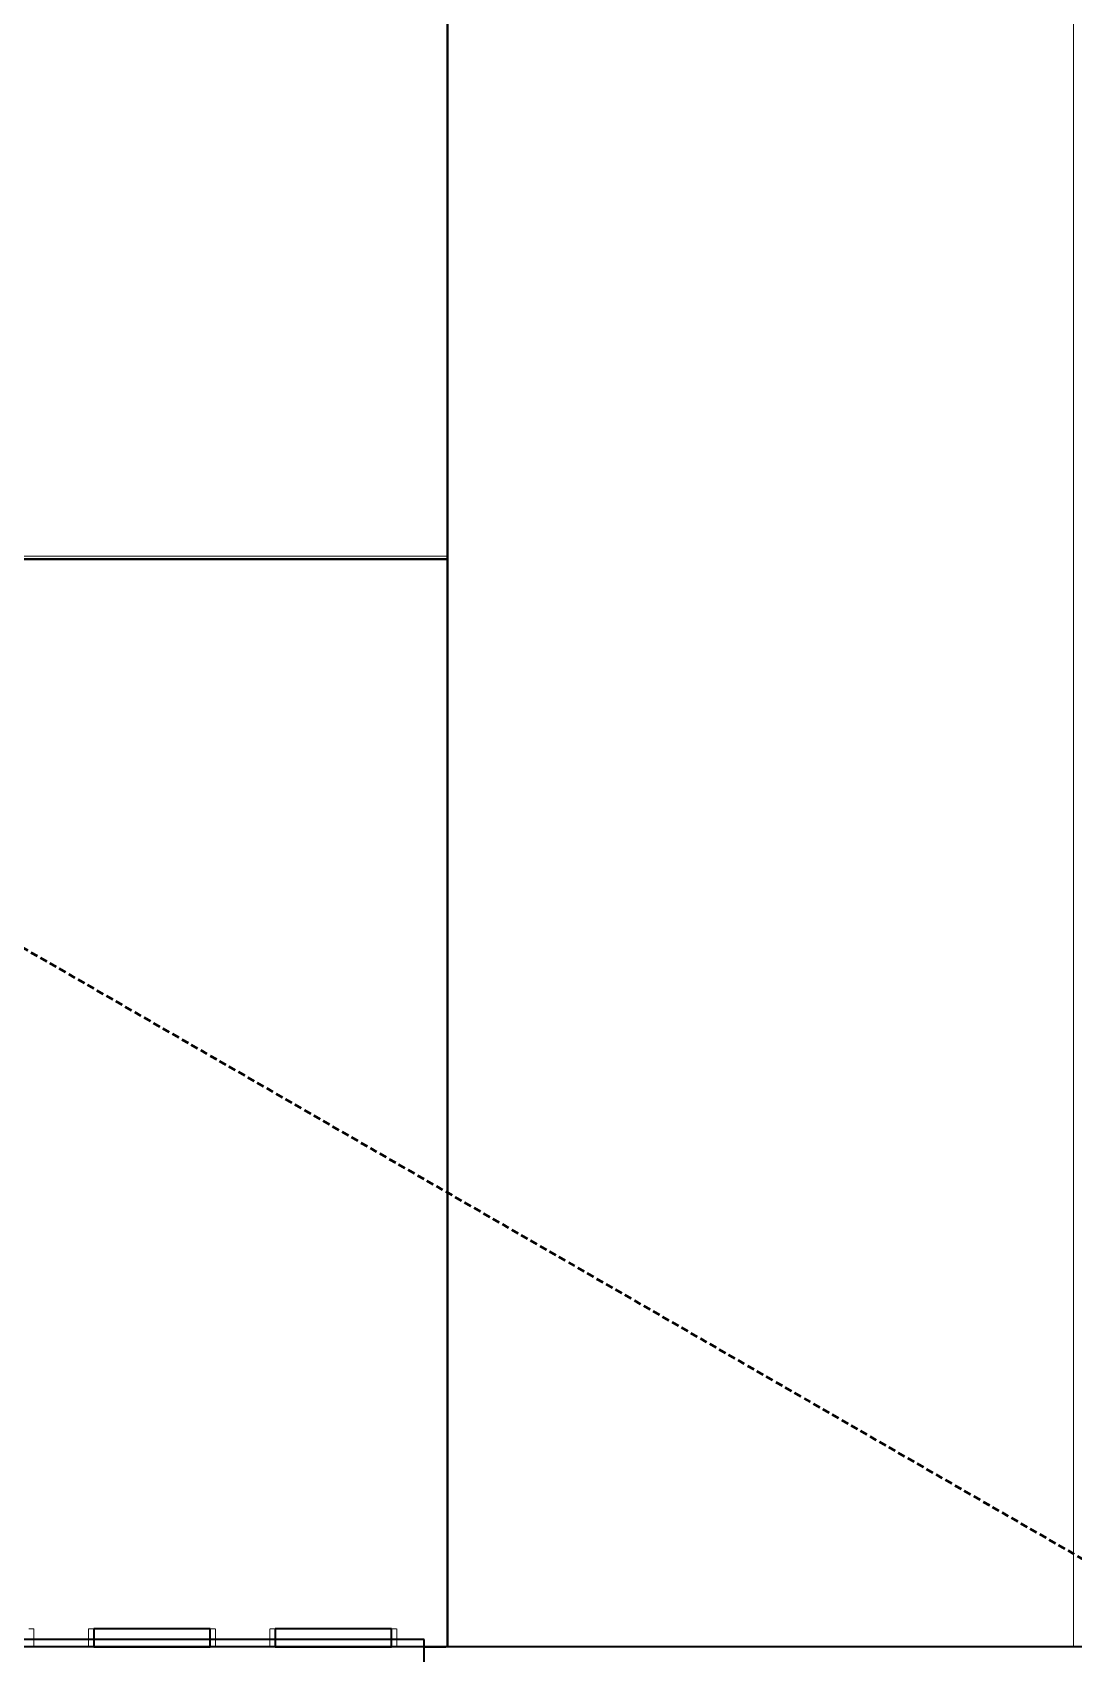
# Model space of a CAD drawing. Header units: millimetres. Extents: x -153298 to 620751, y -313239 to 250031.
# Drawn here: x 130496 to 130782.9, y -304278.6 to -303831.5 of the extents above; entities that cross this region are included whole.
import ezdxf

# ---------------------------------------------------------------- set-up
doc = ezdxf.new("R2010")
doc.units = ezdxf.units.MM
for name, pattern in [('Centre', [31.75, 6.35, -4.7625, 15.875, -4.7625]), ('DPA_Hidden 50', [3, 2, -1]), ('HIDDEN', [0.375, 0.25, -0.125])]:
    doc.linetypes.add(name, pattern=pattern)
for name, color, linetype, lineweight in [('A-ANNO-SYMB', 7, 'Continuous', 9), ('A-FLOR-FNSH', 7, 'Continuous', 70), ('A-FLOR-LEVL', 7, 'Continuous', 35), ('A-FLOR-PATT', 7, 'Continuous', 70), ('A-GENM', 7, 'Continuous', 9), ('A-WALL-PATT', 7, 'Continuous', 35), ('I-WALL-E', 7, 'Continuous', 35), ('WALL-E', 7, 'Continuous', 35)]:
    doc.layers.add(name, color=color, linetype=linetype, lineweight=lineweight)
pattern_1 = [(50, (108217.3, -305821.75), (728.737, -63.756), [76.2, -838.2]), (355, (108217.3, -305821.75), (-140.972, 764.228), [60.96, -670.56]), (100.451, (108278, -305827.1), (587.77, 700.467), [64.76, -712.36]), (46.184, (108217.3, -305618.55), (1084.316, -168.17), [114.3, -1257.3]), (96.636, (108307.7, -305632.6), (949.61, 989.71), [97.14, -1068.54]), (351.184, (108217.3, -305618.6), (949.62, 989.7), [91.44, -1005.84]), (21, (108318.9, -305669.35), (606.458, -409.06), [76.2, -838.2]), (326, (108318.9, -305669.35), (247.208, 736.753), [60.96, -670.56]), (71.451, (108369.44, -305703.44), (853.668, 327.685), [64.76, -712.36]), (37.5, (108217.3, -305821.75), (12.3547, 338.2201), [33.528, -628.904, 33.528, -647.192, -673.1]), (37.5, (108217.3, -305821.75), (12.3547, 338.2201), [-1343.152, 33.528, -639.572]), (7.5, (108217.3, -305821.75), (267.279, 400.722), [33.528, -354.584, 33.528, -613.664, -256.54]), (7.5, (108217.3, -305821.75), (267.279, 400.722), [-1035.304, 33.528, -223.012]), (327.5, (107990.73, -305821.75), (542.3633, -22.9153), [33.528, -220.472, 33.528, -758.952, -1051.56]), (327.5, (107990.73, -305821.75), (542.3633, -22.9153), [-1046.48, 33.528, -1018.032]), (317.5, (107889.13, -305821.75), (592.517, 101.707), [33.528, -296.672, 33.528, -492.76, -746.76]), (317.5, (107889.13, -305821.75), (592.517, 101.707), [-856.488, 33.528, -713.232])]

# ---------------------------------------------------------------- blocks, each defined once
blk = doc.blocks.new('LIFT-OTIS - Lift - 1400x2300-For Station-11454504-2120-01 ENTRANCE 1 SECTION A')
at = {"layer": 'A-GENM', "color": 7, "linetype": 'HIDDEN'}
for p, q in [((-852467.37, 92170), (-852467.37, 94470)), ((-852467.37, 94470), (-852467.37, 92170)), ((-852467.37, 94456.6), (-852467.37, 92170)), ((-852467.37, 92170), (-852467.37, 94456.6))]:
    blk.add_line(p, q, dxfattribs=at)
blk = doc.blocks.new('DPA_GM_Tactile Tile Line Base - Decision Tactile-16424871-2120-01 ENTRANCE 1 SECTION A')
at = {"layer": 'A-GENM', "color": 7}
for p, q in [((-852755.33, 92175), (-852753.94, 92175)), ((-852753.87, 92170), (-852753.87, 92175)), ((-852753.87, 92172), (-852753.87, 92175)), ((-852753.87, 92172), (-852753.87, 92175)), ((-852753.87, 92172), (-852753.87, 92175)), ((-852753.87, 92172), (-852753.87, 92175)), ((-852753.87, 92172), (-852753.87, 92175)), ((-852753.87, 92172), (-852753.87, 92175)), ((-852753.87, 92172), (-852753.87, 92175)), ((-852753.87, 92172), (-852753.87, 92175)), ((-852753.87, 92172), (-852753.87, 92175)), ((-852753.87, 92172), (-852753.87, 92175)), ((-852753.87, 92172), (-852753.87, 92175)), ((-852753.87, 92172), (-852753.87, 92175)), ((-852753.87, 92172), (-852753.87, 92175)), ((-852753.87, 92172), (-852753.87, 92175)), ((-852753.87, 92172), (-852753.87, 92175)), ((-852753.87, 92172), (-852753.87, 92175)), ((-852753.87, 92172), (-852753.87, 92175)), ((-852753.87, 92172), (-852753.87, 92175)), ((-852753.87, 92172), (-852753.87, 92175)), ((-852753.87, 92172), (-852753.87, 92175)), ((-852753.87, 92172), (-852753.87, 92175)), ((-852753.87, 92172), (-852753.87, 92175)), ((-852753.87, 92172), (-852753.87, 92175)), ((-852753.87, 92172), (-852753.87, 92175)), ((-852753.87, 92172), (-852753.87, 92175)), ((-852753.87, 92172), (-852753.87, 92175)), ((-852753.87, 92172), (-852753.87, 92175)), ((-852738.87, 92175), (-852738.87, 92170)), ((-852738.87, 92175), (-852738.87, 92172)), ((-852738.87, 92175), (-852738.87, 92172)), ((-852738.87, 92175), (-852738.87, 92172)), ((-852738.87, 92175), (-852738.87, 92172)), ((-852738.87, 92175), (-852738.87, 92172)), ((-852738.87, 92175), (-852738.87, 92172)), ((-852738.87, 92175), (-852738.87, 92172)), ((-852738.87, 92175), (-852738.87, 92172)), ((-852738.87, 92175), (-852738.87, 92172)), ((-852738.87, 92175), (-852738.87, 92172)), ((-852738.87, 92175), (-852738.87, 92172)), ((-852738.87, 92175), (-852738.87, 92172)), ((-852738.87, 92175), (-852738.87, 92172)), ((-852738.87, 92175), (-852738.87, 92172)), ((-852738.87, 92175), (-852738.87, 92172)), ((-852738.87, 92175), (-852738.87, 92172)), ((-852738.87, 92175), (-852738.87, 92172)), ((-852738.87, 92175), (-852738.87, 92172)), ((-852738.87, 92175), (-852738.87, 92172)), ((-852738.87, 92175), (-852738.87, 92172)), ((-852738.87, 92175), (-852738.87, 92172)), ((-852738.87, 92175), (-852738.87, 92172)), ((-852738.87, 92175), (-852738.87, 92172)), ((-852738.87, 92175), (-852738.87, 92172)), ((-852738.87, 92175), (-852738.87, 92172)), ((-852738.87, 92175), (-852738.87, 92172)), ((-852738.87, 92175), (-852738.87, 92172)), ((-852738.81, 92175), (-852737.41, 92175)), ((-852721.37, 92175), (-852738.28, 92175)), ((-852738.28, 92175), (-852721.37, 92175)), ((-852721.37, 92175), (-852738.28, 92175)), ((-852738.28, 92175), (-852721.37, 92175)), ((-852721.37, 92175), (-852738.28, 92175)), ((-852738.28, 92175), (-852721.37, 92175)), ((-852721.37, 92175), (-852738.28, 92175)), ((-852738.28, 92175), (-852721.37, 92175)), ((-852721.37, 92175), (-852738.28, 92175)), ((-852738.28, 92175), (-852721.37, 92175)), ((-852721.37, 92175), (-852738.28, 92175)), ((-852738.28, 92175), (-852721.37, 92175)), ((-852721.37, 92175), (-852738.28, 92175)), ((-852738.28, 92175), (-852721.37, 92175)), ((-852721.37, 92175), (-852738.28, 92175)), ((-852738.28, 92175), (-852721.37, 92175)), ((-852721.37, 92175), (-852738.28, 92175)), ((-852738.28, 92175), (-852721.37, 92175)), ((-852721.37, 92175), (-852738.28, 92175)), ((-852738.28, 92175), (-852721.37, 92175)), ((-852721.37, 92175), (-852738.28, 92175)), ((-852738.28, 92175), (-852721.37, 92175)), ((-852721.37, 92175), (-852738.28, 92175)), ((-852738.28, 92175), (-852721.37, 92175)), ((-852721.37, 92175), (-852738.28, 92175)), ((-852738.28, 92175), (-852721.37, 92175)), ((-852721.37, 92175), (-852738.28, 92175)), ((-852738.28, 92175), (-852721.37, 92175)), ((-852721.37, 92175), (-852738.28, 92175)), ((-852738.28, 92175), (-852721.37, 92175)), ((-852721.37, 92175), (-852738.28, 92175)), ((-852738.28, 92175), (-852721.37, 92175)), ((-852721.37, 92175), (-852738.28, 92175)), ((-852738.28, 92175), (-852721.37, 92175)), ((-852721.37, 92175), (-852738.28, 92175)), ((-852738.28, 92175), (-852721.37, 92175)), ((-852721.37, 92175), (-852738.28, 92175)), ((-852738.28, 92175), (-852721.37, 92175)), ((-852721.37, 92175), (-852738.28, 92175)), ((-852738.28, 92175), (-852721.37, 92175)), ((-852721.37, 92175), (-852738.28, 92175)), ((-852738.28, 92175), (-852721.37, 92175)), ((-852721.37, 92175), (-852738.28, 92175)), ((-852738.28, 92175), (-852721.37, 92175)), ((-852721.37, 92175), (-852738.28, 92175)), ((-852738.28, 92175), (-852721.37, 92175)), ((-852721.37, 92175), (-852738.28, 92175)), ((-852738.28, 92175), (-852721.37, 92175)), ((-852721.37, 92175), (-852738.28, 92175)), ((-852738.28, 92175), (-852721.37, 92175)), ((-852721.37, 92175), (-852738.28, 92175)), ((-852738.28, 92175), (-852721.37, 92175)), ((-852721.37, 92175), (-852738.28, 92175)), ((-852738.28, 92175), (-852721.37, 92175)), ((-852721.37, 92175), (-852737.92, 92175)), ((-852713.62, 92175), (-852721.37, 92175)), ((-852721.37, 92175), (-852713.6, 92175)), ((-852713.6, 92175), (-852721.37, 92175)), ((-852721.37, 92175), (-852713.6, 92175)), ((-852713.6, 92175), (-852721.37, 92175)), ((-852721.37, 92175), (-852713.6, 92175)), ((-852713.6, 92175), (-852721.37, 92175)), ((-852721.37, 92175), (-852713.6, 92175)), ((-852713.6, 92175), (-852721.37, 92175)), ((-852721.37, 92175), (-852713.6, 92175)), ((-852713.6, 92175), (-852721.37, 92175)), ((-852721.37, 92175), (-852713.6, 92175)), ((-852713.6, 92175), (-852721.37, 92175)), ((-852721.37, 92175), (-852713.6, 92175)), ((-852713.6, 92175), (-852721.37, 92175)), ((-852721.37, 92175), (-852713.6, 92175)), ((-852713.6, 92175), (-852721.37, 92175)), ((-852721.37, 92175), (-852713.6, 92175)), ((-852713.6, 92175), (-852721.37, 92175)), ((-852721.37, 92175), (-852713.6, 92175)), ((-852713.6, 92175), (-852721.37, 92175)), ((-852721.37, 92175), (-852713.6, 92175)), ((-852713.6, 92175), (-852721.37, 92175)), ((-852721.37, 92175), (-852713.6, 92175)), ((-852713.6, 92175), (-852721.37, 92175)), ((-852721.37, 92175), (-852713.6, 92175)), ((-852713.6, 92175), (-852721.37, 92175)), ((-852721.37, 92175), (-852713.6, 92175)), ((-852713.6, 92175), (-852721.37, 92175)), ((-852721.37, 92175), (-852713.6, 92175)), ((-852713.6, 92175), (-852721.37, 92175)), ((-852721.37, 92175), (-852713.6, 92175)), ((-852713.6, 92175), (-852721.37, 92175)), ((-852721.37, 92175), (-852713.6, 92175)), ((-852713.6, 92175), (-852721.37, 92175)), ((-852721.37, 92175), (-852713.6, 92175)), ((-852713.6, 92175), (-852721.37, 92175)), ((-852721.37, 92175), (-852713.6, 92175)), ((-852713.6, 92175), (-852721.37, 92175)), ((-852721.37, 92175), (-852713.6, 92175)), ((-852713.6, 92175), (-852721.37, 92175)), ((-852721.37, 92175), (-852713.6, 92175)), ((-852713.6, 92175), (-852721.37, 92175)), ((-852721.37, 92175), (-852713.6, 92175)), ((-852713.6, 92175), (-852721.37, 92175)), ((-852721.37, 92175), (-852713.6, 92175)), ((-852713.6, 92175), (-852721.37, 92175)), ((-852721.37, 92175), (-852713.6, 92175)), ((-852713.6, 92175), (-852721.37, 92175)), ((-852721.37, 92175), (-852713.6, 92175)), ((-852713.6, 92175), (-852721.37, 92175)), ((-852721.37, 92175), (-852713.6, 92175)), ((-852713.6, 92175), (-852721.37, 92175)), ((-852721.37, 92175), (-852713.6, 92175)), ((-852713.6, 92175), (-852721.37, 92175)), ((-852704.83, 92175), (-852713.05, 92175)), ((-852712.62, 92175), (-852704.47, 92175)), ((-852704.47, 92175), (-852712.62, 92175)), ((-852712.62, 92175), (-852704.47, 92175)), ((-852704.47, 92175), (-852712.62, 92175)), ((-852712.62, 92175), (-852704.47, 92175)), ((-852704.47, 92175), (-852712.62, 92175)), ((-852712.62, 92175), (-852704.47, 92175)), ((-852704.47, 92175), (-852712.62, 92175)), ((-852712.62, 92175), (-852704.47, 92175)), ((-852704.47, 92175), (-852712.62, 92175)), ((-852712.62, 92175), (-852704.47, 92175)), ((-852704.47, 92175), (-852712.62, 92175)), ((-852712.62, 92175), (-852704.47, 92175)), ((-852704.47, 92175), (-852712.62, 92175)), ((-852712.62, 92175), (-852704.47, 92175)), ((-852704.47, 92175), (-852712.62, 92175)), ((-852712.62, 92175), (-852704.47, 92175)), ((-852704.47, 92175), (-852712.62, 92175)), ((-852712.62, 92175), (-852704.47, 92175)), ((-852704.47, 92175), (-852712.62, 92175)), ((-852712.62, 92175), (-852704.47, 92175)), ((-852704.47, 92175), (-852712.62, 92175)), ((-852712.62, 92175), (-852704.47, 92175)), ((-852704.47, 92175), (-852712.62, 92175)), ((-852712.62, 92175), (-852704.47, 92175)), ((-852704.47, 92175), (-852712.62, 92175)), ((-852712.62, 92175), (-852704.47, 92175)), ((-852704.47, 92175), (-852712.62, 92175)), ((-852712.62, 92175), (-852704.47, 92175)), ((-852704.47, 92175), (-852712.62, 92175)), ((-852712.62, 92175), (-852704.47, 92175)), ((-852704.47, 92175), (-852712.62, 92175)), ((-852712.62, 92175), (-852704.47, 92175)), ((-852704.47, 92175), (-852712.62, 92175)), ((-852712.62, 92175), (-852704.47, 92175)), ((-852704.47, 92175), (-852712.62, 92175)), ((-852712.62, 92175), (-852704.47, 92175)), ((-852704.47, 92175), (-852712.62, 92175)), ((-852712.62, 92175), (-852704.47, 92175)), ((-852704.47, 92175), (-852712.62, 92175)), ((-852712.62, 92175), (-852704.47, 92175)), ((-852704.47, 92175), (-852712.62, 92175)), ((-852712.62, 92175), (-852704.47, 92175)), ((-852704.47, 92175), (-852712.62, 92175)), ((-852712.62, 92175), (-852704.47, 92175)), ((-852704.47, 92175), (-852712.62, 92175)), ((-852712.62, 92175), (-852704.47, 92175)), ((-852704.47, 92175), (-852712.62, 92175)), ((-852712.62, 92175), (-852704.47, 92175)), ((-852704.47, 92175), (-852712.62, 92175)), ((-852712.62, 92175), (-852704.47, 92175)), ((-852704.47, 92175), (-852712.62, 92175)), ((-852712.62, 92175), (-852704.47, 92175)), ((-852704.47, 92175), (-852712.62, 92175)), ((-852705.33, 92175), (-852703.94, 92175)), ((-852703.87, 92170), (-852703.87, 92175)), ((-852703.87, 92172), (-852703.87, 92175)), ((-852703.87, 92172), (-852703.87, 92175)), ((-852703.87, 92172), (-852703.87, 92175)), ((-852703.87, 92172), (-852703.87, 92175)), ((-852703.87, 92172), (-852703.87, 92175)), ((-852703.87, 92172), (-852703.87, 92175)), ((-852703.87, 92172), (-852703.87, 92175)), ((-852703.87, 92172), (-852703.87, 92175)), ((-852703.87, 92172), (-852703.87, 92175)), ((-852703.87, 92172), (-852703.87, 92175)), ((-852703.87, 92172), (-852703.87, 92175)), ((-852703.87, 92172), (-852703.87, 92175)), ((-852703.87, 92172), (-852703.87, 92175)), ((-852703.87, 92172), (-852703.87, 92175)), ((-852703.87, 92172), (-852703.87, 92175)), ((-852703.87, 92172), (-852703.87, 92175)), ((-852703.87, 92172), (-852703.87, 92175)), ((-852703.87, 92172), (-852703.87, 92175)), ((-852703.87, 92172), (-852703.87, 92175)), ((-852703.87, 92172), (-852703.87, 92175)), ((-852703.87, 92172), (-852703.87, 92175)), ((-852703.87, 92172), (-852703.87, 92175)), ((-852703.87, 92172), (-852703.87, 92175)), ((-852703.87, 92172), (-852703.87, 92175)), ((-852703.87, 92172), (-852703.87, 92175)), ((-852703.87, 92172), (-852703.87, 92175)), ((-852703.87, 92172), (-852703.87, 92175)), ((-852688.87, 92175), (-852688.87, 92170)), ((-852688.87, 92175), (-852688.87, 92172)), ((-852688.87, 92175), (-852688.87, 92172)), ((-852688.87, 92175), (-852688.87, 92172)), ((-852688.87, 92175), (-852688.87, 92172)), ((-852688.87, 92175), (-852688.87, 92172)), ((-852688.87, 92175), (-852688.87, 92172)), ((-852688.87, 92175), (-852688.87, 92172)), ((-852688.87, 92175), (-852688.87, 92172)), ((-852688.87, 92175), (-852688.87, 92172)), ((-852688.87, 92175), (-852688.87, 92172)), ((-852688.87, 92175), (-852688.87, 92172)), ((-852688.87, 92175), (-852688.87, 92172)), ((-852688.87, 92175), (-852688.87, 92172)), ((-852688.87, 92175), (-852688.87, 92172)), ((-852688.87, 92175), (-852688.87, 92172)), ((-852688.87, 92175), (-852688.87, 92172)), ((-852688.87, 92175), (-852688.87, 92172)), ((-852688.87, 92175), (-852688.87, 92172)), ((-852688.87, 92175), (-852688.87, 92172)), ((-852688.87, 92175), (-852688.87, 92172)), ((-852688.87, 92175), (-852688.87, 92172)), ((-852688.87, 92175), (-852688.87, 92172)), ((-852688.87, 92175), (-852688.87, 92172)), ((-852688.87, 92175), (-852688.87, 92172)), ((-852688.87, 92175), (-852688.87, 92172)), ((-852688.87, 92175), (-852688.87, 92172)), ((-852688.87, 92175), (-852688.87, 92172)), ((-852688.81, 92175), (-852687.41, 92175)), ((-852684.42, 92175), (-852688.28, 92175)), ((-852688.28, 92175), (-852684.42, 92175)), ((-852684.42, 92175), (-852688.28, 92175)), ((-852688.28, 92175), (-852684.42, 92175)), ((-852684.42, 92175), (-852688.28, 92175)), ((-852688.28, 92175), (-852684.42, 92175)), ((-852684.42, 92175), (-852688.28, 92175)), ((-852688.28, 92175), (-852684.42, 92175)), ((-852684.42, 92175), (-852688.28, 92175)), ((-852688.28, 92175), (-852684.42, 92175)), ((-852684.42, 92175), (-852688.28, 92175)), ((-852688.28, 92175), (-852684.42, 92175)), ((-852684.42, 92175), (-852688.28, 92175)), ((-852688.28, 92175), (-852684.42, 92175)), ((-852684.42, 92175), (-852688.28, 92175)), ((-852688.28, 92175), (-852684.42, 92175)), ((-852684.42, 92175), (-852688.28, 92175)), ((-852688.28, 92175), (-852684.42, 92175)), ((-852684.42, 92175), (-852688.28, 92175)), ((-852688.28, 92175), (-852684.42, 92175)), ((-852684.42, 92175), (-852688.28, 92175)), ((-852688.28, 92175), (-852684.42, 92175)), ((-852684.42, 92175), (-852688.28, 92175)), ((-852688.28, 92175), (-852684.42, 92175)), ((-852684.42, 92175), (-852688.28, 92175)), ((-852688.28, 92175), (-852684.42, 92175)), ((-852684.42, 92175), (-852688.28, 92175)), ((-852688.28, 92175), (-852684.42, 92175)), ((-852684.42, 92175), (-852688.28, 92175)), ((-852688.28, 92175), (-852684.42, 92175)), ((-852684.42, 92175), (-852688.28, 92175)), ((-852688.28, 92175), (-852684.42, 92175)), ((-852684.42, 92175), (-852688.28, 92175)), ((-852688.28, 92175), (-852684.42, 92175)), ((-852684.42, 92175), (-852688.28, 92175)), ((-852688.28, 92175), (-852684.42, 92175)), ((-852684.42, 92175), (-852688.28, 92175)), ((-852688.28, 92175), (-852684.42, 92175)), ((-852684.42, 92175), (-852688.28, 92175)), ((-852688.28, 92175), (-852684.42, 92175)), ((-852684.42, 92175), (-852688.28, 92175)), ((-852688.28, 92175), (-852684.42, 92175)), ((-852684.42, 92175), (-852688.28, 92175)), ((-852688.28, 92175), (-852684.42, 92175)), ((-852684.42, 92175), (-852688.28, 92175)), ((-852688.28, 92175), (-852684.42, 92175)), ((-852684.42, 92175), (-852688.28, 92175)), ((-852688.28, 92175), (-852684.42, 92175)), ((-852684.42, 92175), (-852688.28, 92175)), ((-852688.28, 92175), (-852684.42, 92175)), ((-852684.42, 92175), (-852688.28, 92175)), ((-852688.28, 92175), (-852684.42, 92175)), ((-852684.42, 92175), (-852688.28, 92175)), ((-852688.28, 92175), (-852684.42, 92175)), ((-852684.44, 92175), (-852687.92, 92175)), ((-852677.06, 92175), (-852683.75, 92175)), ((-852683.75, 92175), (-852677.06, 92175)), ((-852677.06, 92175), (-852683.75, 92175)), ((-852683.75, 92175), (-852677.06, 92175)), ((-852677.06, 92175), (-852683.75, 92175)), ((-852683.75, 92175), (-852677.06, 92175)), ((-852677.06, 92175), (-852683.75, 92175)), ((-852683.75, 92175), (-852677.06, 92175)), ((-852677.06, 92175), (-852683.75, 92175)), ((-852683.75, 92175), (-852677.06, 92175)), ((-852677.06, 92175), (-852683.75, 92175)), ((-852683.75, 92175), (-852677.06, 92175)), ((-852677.06, 92175), (-852683.75, 92175)), ((-852683.75, 92175), (-852677.06, 92175)), ((-852677.06, 92175), (-852683.75, 92175)), ((-852683.75, 92175), (-852677.06, 92175)), ((-852677.06, 92175), (-852683.75, 92175)), ((-852683.75, 92175), (-852677.06, 92175)), ((-852677.06, 92175), (-852683.75, 92175)), ((-852683.75, 92175), (-852677.06, 92175)), ((-852677.06, 92175), (-852683.75, 92175)), ((-852683.75, 92175), (-852677.06, 92175)), ((-852677.06, 92175), (-852683.75, 92175)), ((-852683.75, 92175), (-852677.06, 92175)), ((-852677.06, 92175), (-852683.75, 92175)), ((-852683.75, 92175), (-852677.06, 92175)), ((-852677.06, 92175), (-852683.75, 92175)), ((-852683.75, 92175), (-852677.06, 92175)), ((-852677.06, 92175), (-852683.75, 92175)), ((-852683.75, 92175), (-852677.06, 92175)), ((-852677.06, 92175), (-852683.75, 92175)), ((-852683.75, 92175), (-852677.06, 92175)), ((-852677.06, 92175), (-852683.75, 92175)), ((-852683.75, 92175), (-852677.06, 92175)), ((-852677.06, 92175), (-852683.75, 92175)), ((-852683.75, 92175), (-852677.06, 92175)), ((-852677.06, 92175), (-852683.75, 92175)), ((-852683.75, 92175), (-852677.06, 92175)), ((-852677.06, 92175), (-852683.75, 92175)), ((-852683.75, 92175), (-852677.06, 92175)), ((-852677.06, 92175), (-852683.75, 92175)), ((-852683.75, 92175), (-852677.06, 92175)), ((-852677.06, 92175), (-852683.75, 92175)), ((-852683.75, 92175), (-852677.06, 92175)), ((-852677.06, 92175), (-852683.75, 92175)), ((-852683.75, 92175), (-852677.06, 92175)), ((-852677.06, 92175), (-852683.75, 92175)), ((-852683.75, 92175), (-852677.06, 92175)), ((-852677.06, 92175), (-852683.75, 92175)), ((-852683.75, 92175), (-852677.06, 92175)), ((-852677.06, 92175), (-852683.75, 92175)), ((-852683.75, 92175), (-852677.06, 92175)), ((-852677.06, 92175), (-852683.75, 92175)), ((-852683.75, 92175), (-852677.06, 92175)), ((-852671.37, 92175), (-852683.22, 92175)), ((-852671.37, 92175), (-852675.9, 92175)), ((-852675.9, 92175), (-852671.37, 92175)), ((-852671.37, 92175), (-852675.9, 92175)), ((-852675.9, 92175), (-852671.37, 92175)), ((-852671.37, 92175), (-852675.9, 92175)), ((-852675.9, 92175), (-852671.37, 92175)), ((-852671.37, 92175), (-852675.9, 92175)), ((-852675.9, 92175), (-852671.37, 92175)), ((-852671.37, 92175), (-852675.9, 92175)), ((-852675.9, 92175), (-852671.37, 92175)), ((-852671.37, 92175), (-852675.9, 92175)), ((-852675.9, 92175), (-852671.37, 92175)), ((-852671.37, 92175), (-852675.9, 92175)), ((-852675.9, 92175), (-852671.37, 92175)), ((-852671.37, 92175), (-852675.9, 92175)), ((-852675.9, 92175), (-852671.37, 92175)), ((-852671.37, 92175), (-852675.9, 92175)), ((-852675.9, 92175), (-852671.37, 92175)), ((-852671.37, 92175), (-852675.9, 92175)), ((-852675.9, 92175), (-852671.37, 92175)), ((-852671.37, 92175), (-852675.9, 92175)), ((-852675.9, 92175), (-852671.37, 92175)), ((-852671.37, 92175), (-852675.9, 92175)), ((-852675.9, 92175), (-852671.37, 92175)), ((-852671.37, 92175), (-852675.9, 92175)), ((-852675.9, 92175), (-852671.37, 92175)), ((-852671.37, 92175), (-852675.9, 92175)), ((-852675.9, 92175), (-852671.37, 92175)), ((-852671.37, 92175), (-852675.9, 92175)), ((-852675.9, 92175), (-852671.37, 92175)), ((-852671.37, 92175), (-852675.9, 92175)), ((-852675.9, 92175), (-852671.37, 92175)), ((-852671.37, 92175), (-852675.9, 92175)), ((-852675.9, 92175), (-852671.37, 92175)), ((-852671.37, 92175), (-852675.9, 92175)), ((-852675.9, 92175), (-852671.37, 92175)), ((-852671.37, 92175), (-852675.9, 92175)), ((-852675.9, 92175), (-852671.37, 92175)), ((-852671.37, 92175), (-852675.9, 92175)), ((-852675.9, 92175), (-852671.37, 92175)), ((-852671.37, 92175), (-852675.9, 92175)), ((-852675.9, 92175), (-852671.37, 92175)), ((-852671.37, 92175), (-852675.9, 92175)), ((-852675.9, 92175), (-852671.37, 92175)), ((-852671.37, 92175), (-852675.9, 92175)), ((-852675.9, 92175), (-852671.37, 92175)), ((-852671.37, 92175), (-852675.9, 92175)), ((-852675.9, 92175), (-852671.37, 92175)), ((-852671.37, 92175), (-852675.9, 92175)), ((-852675.9, 92175), (-852671.37, 92175)), ((-852671.37, 92175), (-852675.9, 92175)), ((-852675.9, 92175), (-852671.37, 92175)), ((-852671.37, 92175), (-852675.9, 92175)), ((-852675.9, 92175), (-852671.37, 92175)), ((-852663.05, 92175), (-852671.37, 92175)), ((-852671.37, 92175), (-852662.62, 92175)), ((-852662.62, 92175), (-852671.37, 92175)), ((-852671.37, 92175), (-852662.62, 92175)), ((-852662.62, 92175), (-852671.37, 92175)), ((-852671.37, 92175), (-852662.62, 92175)), ((-852662.62, 92175), (-852671.37, 92175)), ((-852671.37, 92175), (-852662.62, 92175)), ((-852662.62, 92175), (-852671.37, 92175)), ((-852671.37, 92175), (-852662.62, 92175)), ((-852662.62, 92175), (-852671.37, 92175)), ((-852671.37, 92175), (-852662.62, 92175)), ((-852662.62, 92175), (-852671.37, 92175)), ((-852671.37, 92175), (-852662.62, 92175)), ((-852662.62, 92175), (-852671.37, 92175)), ((-852671.37, 92175), (-852662.62, 92175)), ((-852662.62, 92175), (-852671.37, 92175)), ((-852671.37, 92175), (-852662.62, 92175)), ((-852662.62, 92175), (-852671.37, 92175)), ((-852671.37, 92175), (-852662.62, 92175)), ((-852662.62, 92175), (-852671.37, 92175)), ((-852671.37, 92175), (-852662.62, 92175)), ((-852662.62, 92175), (-852671.37, 92175)), ((-852671.37, 92175), (-852662.62, 92175)), ((-852662.62, 92175), (-852671.37, 92175)), ((-852671.37, 92175), (-852662.62, 92175)), ((-852662.62, 92175), (-852671.37, 92175)), ((-852671.37, 92175), (-852662.62, 92175)), ((-852662.62, 92175), (-852671.37, 92175)), ((-852671.37, 92175), (-852662.62, 92175)), ((-852662.62, 92175), (-852671.37, 92175)), ((-852671.37, 92175), (-852662.62, 92175)), ((-852662.62, 92175), (-852671.37, 92175)), ((-852671.37, 92175), (-852662.62, 92175)), ((-852662.62, 92175), (-852671.37, 92175)), ((-852671.37, 92175), (-852662.62, 92175)), ((-852662.62, 92175), (-852671.37, 92175)), ((-852671.37, 92175), (-852662.62, 92175)), ((-852662.62, 92175), (-852671.37, 92175)), ((-852671.37, 92175), (-852662.62, 92175)), ((-852662.62, 92175), (-852671.37, 92175)), ((-852671.37, 92175), (-852662.62, 92175)), ((-852662.62, 92175), (-852671.37, 92175)), ((-852671.37, 92175), (-852662.62, 92175)), ((-852662.62, 92175), (-852671.37, 92175)), ((-852671.37, 92175), (-852662.62, 92175)), ((-852662.62, 92175), (-852671.37, 92175)), ((-852671.37, 92175), (-852662.62, 92175)), ((-852662.62, 92175), (-852671.37, 92175)), ((-852671.37, 92175), (-852662.62, 92175)), ((-852662.62, 92175), (-852671.37, 92175)), ((-852671.37, 92175), (-852662.62, 92175)), ((-852662.62, 92175), (-852671.37, 92175)), ((-852671.37, 92175), (-852662.62, 92175)), ((-852662.62, 92175), (-852671.37, 92175)), ((-852662.34, 92175), (-852654.92, 92175)), ((-852654.92, 92175), (-852662.34, 92175)), ((-852662.34, 92175), (-852654.92, 92175)), ((-852654.92, 92175), (-852662.34, 92175)), ((-852662.34, 92175), (-852654.92, 92175)), ((-852654.92, 92175), (-852662.34, 92175)), ((-852662.34, 92175), (-852654.92, 92175)), ((-852654.92, 92175), (-852662.34, 92175)), ((-852662.34, 92175), (-852654.92, 92175)), ((-852654.92, 92175), (-852662.34, 92175)), ((-852662.34, 92175), (-852654.92, 92175)), ((-852654.92, 92175), (-852662.34, 92175)), ((-852662.34, 92175), (-852654.92, 92175)), ((-852654.92, 92175), (-852662.34, 92175)), ((-852662.34, 92175), (-852654.92, 92175)), ((-852654.92, 92175), (-852662.34, 92175)), ((-852662.34, 92175), (-852654.92, 92175)), ((-852654.92, 92175), (-852662.34, 92175)), ((-852662.34, 92175), (-852654.92, 92175)), ((-852654.92, 92175), (-852662.34, 92175)), ((-852662.34, 92175), (-852654.92, 92175)), ((-852654.92, 92175), (-852662.34, 92175)), ((-852662.34, 92175), (-852654.92, 92175)), ((-852654.92, 92175), (-852662.34, 92175)), ((-852662.34, 92175), (-852654.92, 92175)), ((-852654.92, 92175), (-852662.34, 92175)), ((-852662.34, 92175), (-852654.92, 92175)), ((-852654.92, 92175), (-852662.34, 92175)), ((-852662.34, 92175), (-852654.92, 92175)), ((-852654.92, 92175), (-852662.34, 92175)), ((-852662.34, 92175), (-852654.92, 92175)), ((-852654.92, 92175), (-852662.34, 92175)), ((-852662.34, 92175), (-852654.92, 92175)), ((-852654.92, 92175), (-852662.34, 92175)), ((-852662.34, 92175), (-852654.92, 92175)), ((-852654.92, 92175), (-852662.34, 92175)), ((-852662.34, 92175), (-852654.92, 92175)), ((-852654.92, 92175), (-852662.34, 92175)), ((-852662.34, 92175), (-852654.92, 92175)), ((-852654.92, 92175), (-852662.34, 92175)), ((-852662.34, 92175), (-852654.92, 92175)), ((-852654.92, 92175), (-852662.34, 92175)), ((-852662.34, 92175), (-852654.92, 92175)), ((-852654.92, 92175), (-852662.34, 92175)), ((-852662.34, 92175), (-852654.92, 92175)), ((-852654.92, 92175), (-852662.34, 92175)), ((-852662.34, 92175), (-852654.92, 92175)), ((-852654.92, 92175), (-852662.34, 92175)), ((-852662.34, 92175), (-852654.92, 92175)), ((-852654.92, 92175), (-852662.34, 92175)), ((-852662.34, 92175), (-852654.92, 92175)), ((-852654.92, 92175), (-852662.34, 92175)), ((-852662.34, 92175), (-852654.92, 92175)), ((-852654.92, 92175), (-852662.34, 92175)), ((-852654.99, 92175), (-852662.32, 92175)), ((-852655.33, 92175), (-852653.94, 92175)), ((-852653.87, 92170), (-852653.87, 92175)), ((-852653.87, 92172), (-852653.87, 92175)), ((-852653.87, 92172), (-852653.87, 92175)), ((-852653.87, 92172), (-852653.87, 92175)), ((-852653.87, 92172), (-852653.87, 92175)), ((-852653.87, 92172), (-852653.87, 92175)), ((-852653.87, 92172), (-852653.87, 92175)), ((-852653.87, 92172), (-852653.87, 92175)), ((-852653.87, 92172), (-852653.87, 92175)), ((-852653.87, 92172), (-852653.87, 92175)), ((-852653.87, 92172), (-852653.87, 92175)), ((-852653.87, 92172), (-852653.87, 92175)), ((-852653.87, 92172), (-852653.87, 92175)), ((-852653.87, 92172), (-852653.87, 92175)), ((-852653.87, 92172), (-852653.87, 92175)), ((-852653.87, 92172), (-852653.87, 92175)), ((-852653.87, 92172), (-852653.87, 92175)), ((-852653.87, 92172), (-852653.87, 92175)), ((-852653.87, 92172), (-852653.87, 92175)), ((-852653.87, 92172), (-852653.87, 92175)), ((-852653.87, 92172), (-852653.87, 92175)), ((-852653.87, 92172), (-852653.87, 92175)), ((-852653.87, 92172), (-852653.87, 92175)), ((-852653.87, 92172), (-852653.87, 92175)), ((-852653.87, 92172), (-852653.87, 92175)), ((-852653.87, 92172), (-852653.87, 92175)), ((-852653.87, 92172), (-852653.87, 92175)), ((-852653.87, 92172), (-852653.87, 92175)), ((-852754.11, 92172), (-852738.64, 92172)), ((-852754.11, 92172), (-852738.64, 92172)), ((-852754.11, 92172), (-852738.64, 92172)), ((-852754.11, 92172), (-852738.64, 92172)), ((-852704.11, 92172), (-852688.64, 92172)), ((-852704.11, 92172), (-852688.64, 92172)), ((-852704.11, 92172), (-852688.64, 92172)), ((-852704.11, 92172), (-852688.64, 92172)), ((-852654.11, 92172), (-852646.37, 92172)), ((-852654.11, 92172), (-852646.37, 92172)), ((-852654.11, 92172), (-852646.37, 92172)), ((-852654.11, 92172), (-852646.37, 92172)), ((-852646.37, 92172), (-852646.37, 92170)), ((-852646.37, 92172), (-852646.37, 92170)), ((-852646.37, 92172), (-852646.37, 92170)), ((-852646.37, 92172), (-852646.37, 92170))]:
    blk.add_line(p, q, dxfattribs=at)
at = {"layer": 'A-GENM', "color": 7, "lineweight": 35}
for p, q in [((-852705.33, 92175), (-852737.41, 92175)), ((-852737.41, 92175), (-852737.41, 92170)), ((-852705.33, 92170), (-852705.33, 92175)), ((-852655.33, 92175), (-852687.41, 92175)), ((-852687.41, 92175), (-852687.41, 92170)), ((-852655.33, 92170), (-852655.33, 92175)), ((-852655.33, 92172), (-852946.37, 92172)), ((-852737.41, 92170), (-852705.33, 92170)), ((-852687.41, 92170), (-852655.33, 92170)), ((-852646.37, 92172), (-852655.04, 92172)), ((-852646.37, 92158), (-852646.37, 92172))]:
    blk.add_line(p, q, dxfattribs=at)

msp = doc.modelspace()

# ---------------------------------------------------------------- hatches: boundary and pattern name
at = {"layer": 'A-FLOR-PATT', "lineweight": 9}
h = msp.add_hatch(dxfattribs=at)
h.set_pattern_fill('FP_1', style=0, pattern_type=2)
h.set_pattern_definition(pattern_1)
h.paths.add_polyline_path([(136587.1047, -304296.753), (139092.88, -304296.753), (139092.88, -304276.753), (130003.88, -304276.753), (130003.88, -304296.753), (132836.6797, -304296.753)])
h = msp.add_hatch(dxfattribs=at)
h.set_pattern_fill('FP_1', style=0, pattern_type=2)
h.set_pattern_definition(pattern_1)
h.paths.add_polyline_path([(136587.1047, -304296.753), (139092.88, -304296.753), (139092.88, -304276.753), (130003.88, -304276.753), (130003.88, -304296.753), (132836.6797, -304296.753)])
at = {"layer": 'A-WALL-PATT', "lineweight": 9}
h = msp.add_hatch(dxfattribs=at)
h.set_pattern_fill('FP_22', style=0, pattern_type=2)
h.set_pattern_definition([(0, (132437.9, -298476.8), (0, 1400), []), (0, (132437.9, -298376.8), (0, 1400), []), (0, (132437.9, -297776.8), (0, 1400), []), (0, (132437.9, -297676.8), (0, 1400), []), (90, (132437.9, -299076.8), (-1200, 7e-14), []), (90, (133037.9, -298476.8), (-1200, 700), [100, -600])])
h.paths.add_polyline_path([(127720.58, -304039.6569), (128544.88, -304039.6569), (128544.88, -304036.753), (127720.58, -304036.753)])
h.paths.add_polyline_path([(128148.6483, -303992.6347), (128544.88, -303992.6347), (128544.88, -303976.753), (128926.3851, -303976.028), (128963.0309, -303939.737), (129001.3038, -303876.5047), (129021.7855, -303811.2492), (129027.7295, -303737.6486), (129021.4445, -303690.6932), (129000.2318, -303625.1976), (128962.5868, -303565.0565), (128956.7119, -303557.285), (128905.9914, -303508.5124), (128843.9294, -303472.9692), (128785.7652, -303454.4196), (128724.88, -303448.5516), (128049.7933, -303448.5504), (127670.58, -303448.5516), (127670.58, -303992.6347), (127720.58, -303992.6347)])
h.paths.add_polyline_path([(129162.2727, -303976.753), (130610.38, -303976.753), (130610.38, -301284.4873), (129919.0593, -301284.4873), (129918.8746, -301276.753), (127671.7951, -301276.753), (127671.7951, -301284.4873), (126542.88, -301284.4873), (126542.88, -301676.753), (126522.88, -301676.753), (126522.88, -301284.4873), (126414.7951, -301284.4873), (126414.7951, -301276.753), (126053.5431, -301276.753), (116180.8535, -295576.753), (113186.0888, -295576.753), (126200.6105, -303089.5494), (126329.8375, -303149.1451), (126453.7674, -303194.7787), (126583.5277, -303231.0667), (126708.2944, -303255.9294), (126847.0284, -303271.8044), (126976.6405, -303276.753), (128737.3887, -303277.6127), (128799.1864, -303282.601), (128871.6631, -303300.0011), (128927.0481, -303322.5366), (128949.115, -303333.6089), (129004.078, -303367.4699), (129049.176, -303405.4667), (129066.9916, -303422.8196), (129098.0439, -303458.9436), (129114.1624, -303480.362), (129143.6531, -303528.5417), (129152.4302, -303545.6854), (129168.6375, -303583.9334), (129179.4976, -303615.7259), (129190.9489, -303663.042), (129194.88, -303686.1063), (129198.8513, -303734.5648), (129199.88, -303751.753), (129195.8122, -303808.8795), (129192.0763, -303835.0031), (129179.2703, -303888.4541), (129173.282, -303907.385), (129156.7812, -303948.1585), (129143.8969, -303976.753), (129162.1316, -303976.753)])
h.paths.add_polyline_path([(129918.8746, -301271.753), (129919.0593, -301271.753), (129919.0593, -301171.753), (130610.38, -301171.753), (130610.38, -300976.753), (126542.88, -300976.753), (126542.88, -301171.753), (127671.7951, -301171.753), (127671.7951, -301226.753), (129918.8746, -301226.753)])
h.paths.add_polyline_path([(126273.4358, -301226.753), (126414.7951, -301226.753), (126414.7951, -301171.753), (126522.88, -301171.753), (126522.88, -300976.753), (125850.9482, -300976.753), (116523.6755, -295576.753), (116280.8535, -295576.753), (117725.5385, -296410.8422), (117728.7135, -296405.343), (118817.3074, -297033.843), (118814.1324, -297039.3422), (120843.2299, -298210.8422), (120846.4049, -298205.343), (121934.9988, -298833.843), (121931.8238, -298839.3422), (123960.9214, -300010.8422), (123964.0964, -300005.343), (125052.6903, -300633.843), (125049.5153, -300639.3422), (126053.5431, -301219.0179), (126053.5431, -301226.753), (126075.4426, -301226.753)])
h = msp.add_hatch(dxfattribs=at)
h.set_pattern_fill('FP_9', style=0, pattern_type=2)
h.set_pattern_definition([(90, (128608.9, -304276.75), (-600, 4e-14), [])])
h.paths.add_polyline_path([(128774.88, -304276.753), (130303.88, -304276.753), (130303.88, -304274.753), (130311.6141, -304274.753), (130311.9763, -304271.753), (130346.1458, -304271.753), (130346.1596, -304274.753), (130361.6141, -304274.753), (130361.9763, -304271.753), (130396.1458, -304271.753), (130396.1458, -304274.753), (130411.6141, -304274.753), (130411.9763, -304271.753), (130446.1458, -304271.753), (130446.1458, -304274.753), (130461.6141, -304274.753), (130461.9763, -304271.753), (130496.1458, -304271.753), (130496.1458, -304274.753), (130511.6141, -304274.753), (130511.9763, -304271.753), (130546.1458, -304271.753), (130546.1458, -304274.753), (130561.6141, -304274.753), (130561.9763, -304271.753), (130596.1458, -304271.753), (130596.1458, -304274.753), (130603.88, -304274.753), (130603.88, -304276.753), (130610.38, -304276.753), (130610.38, -303976.753), (129142.6342, -303976.753), (129114.1624, -304023.1534), (129103.6978, -304037.6798), (129070.8148, -304076.4301), (129053.3186, -304094.2278), (129008.93, -304132.0774), (128995.4655, -304141.5906), (128951.3817, -304168.6676), (128931.4035, -304179.0341), (128886.06, -304197.9658), (128863.1113, -304205.6972), (128799.1864, -304220.9049), (128774.88, -304223.691), (128774.88, -304226.753)])
h.paths.add_polyline_path([(128774.88, -304050.1612), (128786.9983, -304048.693), (128847.3775, -304028.6482), (128858.4742, -304022.8053), (128910.2997, -303991.8327), (128925.6472, -303976.753), (128544.88, -303976.753), (128544.88, -303992.6347), (128774.88, -303993.1595), (128774.88, -304049.3636)])
h.paths.add_polyline_path([(128544.88, -304039.6569), (128724.88, -304039.6569), (128724.88, -304036.753), (128544.88, -304036.753)])
h.paths.add_polyline_path([(128910.2997, -303991.8327), (128910.3022, -303991.8327), (128916.0054, -303986.7642)])

# ---------------------------------------------------------------- linework, layer by layer
at = {"layer": 'A-ANNO-SYMB', "color": 7, "linetype": 'DPA_Hidden 50', "lineweight": 50}
msp.add_line((108780.8419, -291548.2085), (130909.5816, -304324.2423), dxfattribs=at)
at = {"layer": 'A-FLOR-FNSH', "color": 7, "lineweight": 35}
msp.add_line((139092.88, -304276.753), (130003.88, -304276.753), dxfattribs=at)
at = {"layer": 'A-FLOR-LEVL', "color": 7, "linetype": 'Centre', "lineweight": 9}
msp.add_line((80346.0738, -304276.753), (144086.7932, -304276.753), dxfattribs=at)
at = {"layer": 'I-WALL-E', "color": 7}
for p, q in [((130610.38, -303976.753), (129142.6342, -303976.753)), ((129142.6342, -303976.753), (130610.38, -303976.753)), ((130610.38, -304276.753), (130610.38, -303976.753)), ((130610.38, -303976.753), (130610.38, -304276.753)), ((130603.88, -304276.753), (130609.8648, -304276.753)), ((130609.8648, -304276.753), (130603.88, -304276.753))]:
    msp.add_line(p, q, dxfattribs=at)
at = {"layer": 'WALL-E', "color": 7}
for p, q in [((130610.38, -301284.4873), (130610.38, -303976.753)), ((130610.38, -303976.753), (130610.38, -301284.4873)), ((130610.38, -303976.753), (129142.6342, -303976.753)), ((129142.6342, -303976.753), (130610.38, -303976.753))]:
    msp.add_line(p, q, dxfattribs=at)

# ---------------------------------------------------------------- block references
at = {"layer": 'A-GENM', "color": 7}
for name in ['LIFT-OTIS - Lift - 1400x2300-For Station-11454504-2120-01 ENTRANCE 1 SECTION A', 'DPA_GM_Tactile Tile Line Base - Decision Tactile-16424871-2120-01 ENTRANCE 1 SECTION A']:
    msp.add_blockref(name, (983250.2539, -396446.753), dxfattribs=at)

doc.saveas('drawing.dxf')
